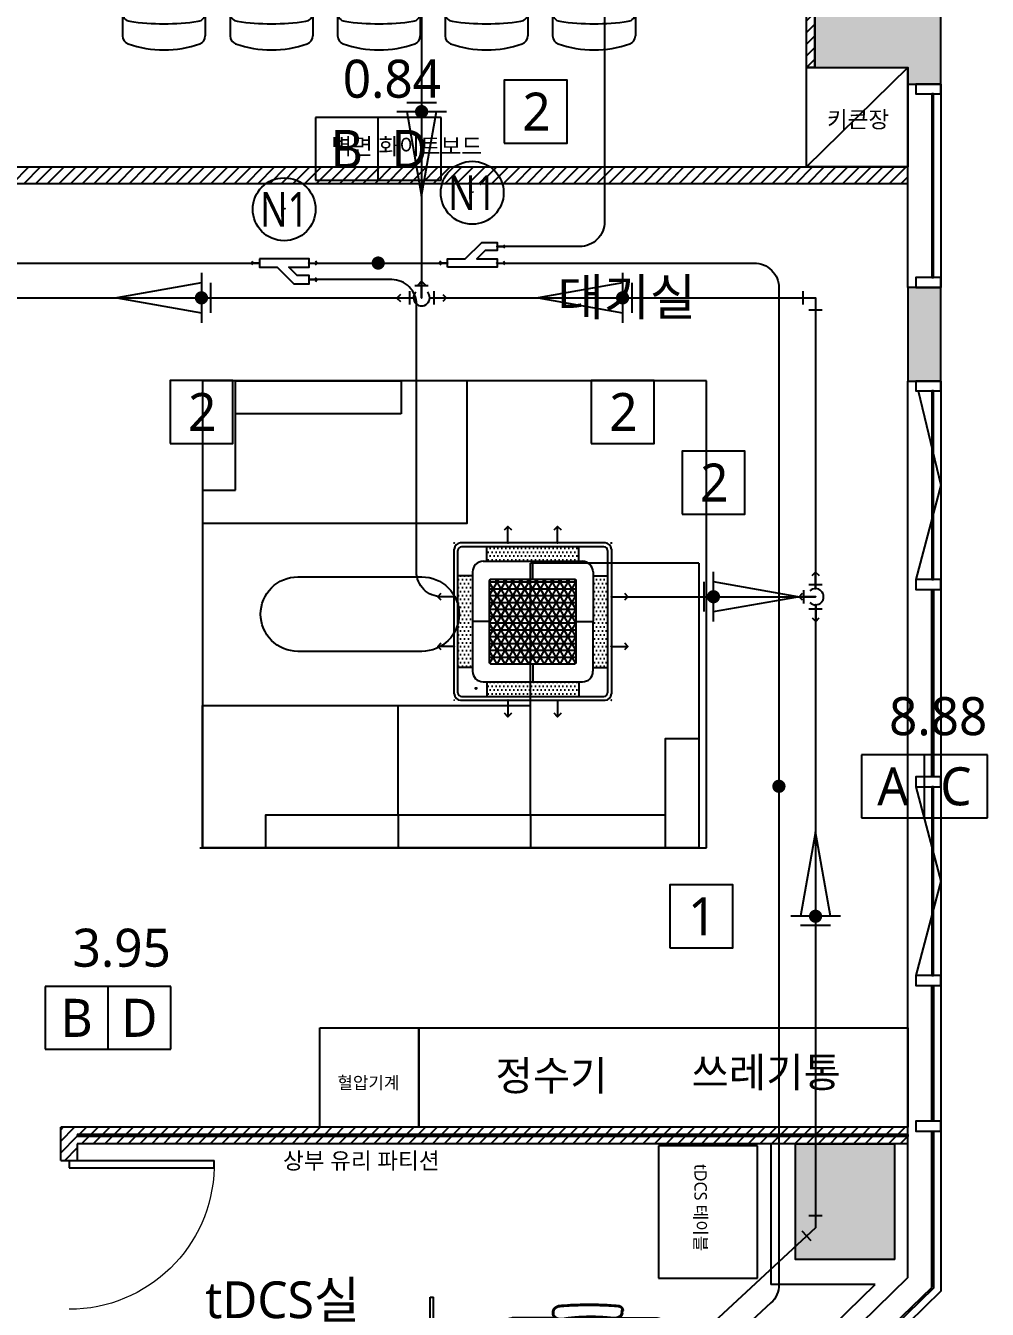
# Model space of a CAD drawing. Extents: x 11551484 to 2613213153046, y -2602833546311 to 14142.
# Drawn here: x 11593511 to 11599325, y -2910 to 4848 of the extents above; entities that cross this region are included whole.
import ezdxf
from ezdxf.enums import TextEntityAlignment as Align

# ---------------------------------------------------------------- set-up
doc = ezdxf.new("R2010")
doc.units = 0
doc.header["$LTSCALE"] = 1000
doc.header["$MEASUREMENT"] = 0
doc.header["$PDMODE"] = 35
doc.linetypes.add('DH-HID2', pattern=[1.2, 0.8, -0.4])
doc.layers.get('0').update_dxf_attribs({"linetype": 'CONTINUOUS'})
for name, color, linetype in [('0-ELC TEXT', 7, 'CONTINUOUS'), ('03-TEXT', 3, 'CONTINUOUS'), ('2CONTINUOUS', 2, 'CONTINUOUS'), ('3 가구-붙박이', 6, 'CONTINUOUS'), ('3.기호.계단선', 30, 'CONTINUOUS'), ('5.창호', 4, 'CONTINUOUS'), ('8.패턴선', 8, 'CONTINUOUS'), ('C-WIN', 4, 'CONTINUOUS'), ('DVM_DRAIN', 5, 'CONTINUOUS'), ('DVM_DRAIN_MARK', 7, 'CONTINUOUS'), ('DVM_INDOOR', 7, 'CONTINUOUS'), ('DVM_JOINT', 6, 'CONTINUOUS'), ('DVM_PIPE', 3, 'CONTINUOUS'), ('DVM_PIPE_MARK', 2, 'CONTINUOUS'), ('DVM_PIPE_MARK_LEN', 7, 'CONTINUOUS'), ('DVM_UNIT_BP', 7, 'CONTINUOUS'), ('DVM_UNIT_DP', 4, 'CONTINUOUS'), ('DVM_UNIT_LP', 3, 'CONTINUOUS'), ('FU-FURM', 251, 'DH-HID2'), ('PUB_HATCH', 8, 'CONTINUOUS'), ('wall', 3, 'CONTINUOUS'), ('WINDOW', 4, 'CONTINUOUS')]:
    doc.layers.add(name, color=color, linetype=linetype)
doc.layers.add('DVM_PMAT_MARK', color=6, linetype='CONTINUOUS', lineweight=25)
doc.styles.add('DVM_DEFAULT', font='malgun.ttf')
doc.styles.add('맑은 고딕', font='malgun.ttf')
doc.linetypes.add('BATTING', pattern='A,0.00254,-2.54,[134,ltypeshp.shx,S=2.54,R=0,X=-2.54,Y=0],-5.08,[134,ltypeshp.shx,S=2.54,R=180,X=2.54,Y=0],-2.54', length=10.16254)
pattern_1 = [(45, (-34694.73, 110.66), (-35.35533906, 35.35533906), [])]

# ---------------------------------------------------------------- blocks, each defined once
blk = doc.blocks.new('$DorLib2D$00000001')
for p, q in [((0.45, 0.975), (0.5, 0.975)), ((0.45, 0), (0.45, 0.975)), ((0.5, 0), (0.5, 0.975)), ((0.5, 0), (0.45, 0))]:
    blk.add_line(p, q)
at = {"lineweight": 13}
blk.add_arc((0.475, 0), 0.975, 91.46928, 180, dxfattribs=at)
blk = doc.blocks.new('flooor')
at = {"layer": '8.패턴선', "ltscale": 30}
h = blk.add_hatch(color=256, dxfattribs=at)
h.dxf.hatch_style = 1
h.paths.add_polyline_path([(11507656.8, -14172891.8), (11491856.8, -14172891.8), (11491856.8, -14188496.8), (11492056.8, -14188496.8), (11492056.8, -14187881.8), (11492216.8, -14187881.8), (11492216.8, -14187096.8), (11492056.8, -14187096.8), (11492056.8, -14177741.8), (11494956.8, -14177741.8), (11494956.8, -14177541.8), (11492056.8, -14177541.8), (11492056.8, -14173091.8), (11494756.8, -14173091.8), (11494756.8, -14176541.8), (11494956.8, -14176541.8), (11494956.8, -14173091.8), (11500056.8, -14173091.8), (11500056.8, -14176141.8), (11500256.8, -14176141.8), (11500256.8, -14173091.8), (11503456.8, -14173091.8), (11503456.8, -14176141.8), (11503656.8, -14176141.8), (11503656.8, -14175391.8), (11504256.8, -14175391.8), (11504256.8, -14175302.3), (11504246.8, -14175302.3), (11504246.8, -14175262.3), (11504256.8, -14175191.8), (11503656.8, -14175191.8), (11503656.8, -14173091.8), (11505856.8, -14173091.8), (11505856.8, -14175191.8), (11505256.8, -14175191.8), (11505256.8, -14175262.3), (11505266.8, -14175262.3), (11505266.8, -14175316.8), (11505256.8, -14175316.8), (11505256.8, -14175391.8), (11506056.8, -14175391.8), (11506056.8, -14174896.8), (11509204.8, -14174896.8), (11509204.8, -14174491.8), (11506056.8, -14174491.8), (11506056.8, -14173091.8), (11507656.8, -14173091.8)])
h.paths.add_polyline_path([(11499856.8, -14177741.8), (11504356.8, -14177741.8), (11504356.8, -14177541.8), (11499106.8, -14177541.8), (11499106.8, -14177566.8), (11499106.8, -14177716.8), (11499106.8, -14177741.8), (11499106.8, -14177991.8), (11499856.8, -14177991.8)], flags=17)
h.paths.add_polyline_path([(11506136.8, -14177541.8), (11505856.8, -14177541.8), (11505356.8, -14177541.8), (11505356.8, -14177741.8), (11505356.8, -14178051.8), (11506136.8, -14178051.8)], flags=17)
h.paths.add_polyline_path([(11512534.8, -14172891.8), (11511656.8, -14172891.8), (11511656.8, -14173091.8), (11511656.8, -14173691.8), (11512334.8, -14173691.8), (11512334.8, -14174491.8), (11511854.8, -14174491.8), (11511854.8, -14174791.8), (11512334.8, -14174791.8), (11512334.8, -14174791.8), (11512534.8, -14174791.8)])
h.paths.add_polyline_path([(11512534.8, -14175641.8), (11512384.8, -14175641.8), (11512334.8, -14175641.8), (11512334.8, -14176391.8), (11512534.8, -14176391.8)])
h.paths.add_polyline_path([(11512534.8, -14176941.8), (11512384.8, -14176941.8), (11512334.8, -14176941.8), (11512334.8, -14177100.8), (11511772.8, -14177100.8), (11511772.8, -14177941.8), (11512334.8, -14177941.8), (11512334.8, -14178041.8), (11512534.8, -14178041.8)])
h.paths.add_polyline_path([(11512534.8, -14179271.8), (11512384.8, -14179271.8), (11512334.8, -14179271.8), (11512334.8, -14179836.8), (11512534.8, -14179836.8)])
h.paths.add_polyline_path([(11512256.8, -14184446.8), (11511656.8, -14184446.8), (11511656.8, -14185146.8), (11512256.8, -14185146.8)])
h.paths.add_polyline_path([(11507213.8, -14187066.8), (11506733.8, -14187066.8), (11506733.8, -14187846.8), (11507213.8, -14187846.8)], flags=17)
h.paths.add_polyline_path([(11499706.8, -14186781.8), (11499221.8, -14186781.8), (11499221.8, -14187556.8), (11499706.8, -14187556.8)], flags=17)
at = {"ltscale": 30}
for points in [[(11512398.8, -14179896.8), (11512534.8, -14180466.8), (11512384.8, -14181036.8)], [(11512384.8, -14182289.8), (11512534.8, -14182859.8), (11512384.8, -14183429.8)]]:
    blk.add_lwpolyline(points, dxfattribs=at)
at = {"layer": '2CONTINUOUS', "ltscale": 30}
for p, q in [((11512534.8, -14178041.8), (11512534.8, -14176941.8)), ((11511772.8, -14177941.8), (11511772.8, -14177100.8)), ((11511772.8, -14177941.8), (11512334.8, -14177941.8)), ((11512334.8, -14178041.8), (11512334.8, -14177941.8)), ((11512334.8, -14178041.8), (11512534.8, -14178041.8)), ((11512256.8, -14185146.8), (11512256.8, -14184446.8))]:
    blk.add_line(p, q, dxfattribs=at)
blk.add_lwpolyline([(11512534.8, -14179271.8), (11512334.8, -14179271.8), (11512334.8, -14179836.8), (11512534.8, -14179836.8)], close=True, dxfattribs=at)
blk.add_lwpolyline([(11512256.8, -14185146.8), (11511656.8, -14185146.8), (11511656.8, -14184446.8), (11512256.8, -14184446.8)], dxfattribs=at)
at = {"layer": 'C-WIN', "ltscale": 30}
for p, q in [((11512334.8, -14179271.8), (11512334.8, -14178041.8)), ((11512534.8, -14178041.8), (11512534.8, -14179271.8)), ((11512334.8, -14185255.4), (11512334.8, -14179836.8)), ((11512534.8, -14179836.8), (11512534.8, -14185338.2)), ((11512334.8, -14185255.4), (11509215.4, -14188296.8)), ((11512534.8, -14185338.2), (11509298.2, -14188496.8)), ((11512241.2, -14185547.9), (11512479.8, -14185315.1)), ((11512489.8, -14185319.3), (11512248.2, -14185555))]:
    blk.add_line(p, q, dxfattribs=at)
for points in [[(11512534.8, -14178101.8), (11512534.8, -14178041.8), (11512384.8, -14178041.8), (11512384.8, -14178101.8)], [(11512479.8, -14179211.8), (11512489.8, -14179211.8), (11512489.8, -14178101.8), (11512479.8, -14178101.8)], [(11512534.8, -14179271.8), (11512534.8, -14179211.8), (11512384.8, -14179211.8), (11512384.8, -14179271.8)], [(11512534.8, -14179896.8), (11512534.8, -14179836.8), (11512384.8, -14179836.8), (11512384.8, -14179896.8)], [(11512479.8, -14181036.8), (11512489.8, -14181036.8), (11512489.8, -14179896.8), (11512479.8, -14179896.8)], [(11512534.8, -14181096.8), (11512534.8, -14181036.8), (11512384.8, -14181036.8), (11512384.8, -14181096.8)], [(11512479.8, -14181096.8), (11512489.8, -14181096.8), (11512489.8, -14182229.8), (11512479.8, -14182229.8)], [(11512534.8, -14182289.8), (11512534.8, -14182229.8), (11512384.8, -14182229.8), (11512384.8, -14182289.8)], [(11512479.8, -14183429.8), (11512489.8, -14183429.8), (11512489.8, -14182289.8), (11512479.8, -14182289.8)], [(11512534.8, -14183489.8), (11512534.8, -14183429.8), (11512384.8, -14183429.8), (11512384.8, -14183489.8)], [(11512534.8, -14184371.1), (11512534.8, -14184311.1), (11512384.8, -14184311.1), (11512384.8, -14184371.1)]]:
    blk.add_lwpolyline(points, close=True, dxfattribs=at)
for points in [[(11512479.8, -14184311.1), (11512479.8, -14183489.8), (11512489.8, -14183489.8), (11512489.8, -14184311.1)], [(11512479.8, -14185315.1), (11512479.8, -14184371.1)], [(11512489.8, -14184371.1), (11512489.8, -14185319.3)]]:
    blk.add_lwpolyline(points, dxfattribs=at)
blk = doc.blocks.new('sadfdfd')
at = {"layer": 'PUB_HATCH'}
for p, q in [((11465892.1, -14222785), (11465892.1, -14222352.4)), ((11466392.1, -14222785), (11466392.1, -14222352.4)), ((11466542.1, -14222785), (11466542.1, -14222352.4)), ((11467042.1, -14222785), (11467042.1, -14222352.4)), ((11467192.1, -14222785), (11467192.1, -14222352.4)), ((11467692.1, -14222785), (11467692.1, -14222352.4)), ((11467842.1, -14222785), (11467842.1, -14222352.4)), ((11468342.1, -14222785), (11468342.1, -14222352.4)), ((11468492.1, -14222785), (11468492.1, -14222352.4)), ((11468992.1, -14222785), (11468992.1, -14222352.4)), ((11465842.1, -14222748.8), (11465842.1, -14222490.7)), ((11465892.1, -14222490.7), (11465842.1, -14222490.7)), ((11465892.1, -14222490.7), (11465842.1, -14222490.7)), ((11465892.1, -14222504.9), (11465870, -14222504.9)), ((11465870, -14222504.9), (11465870, -14222653.2)), ((11465892.1, -14222504.9), (11465870, -14222504.9)), ((11466392.1, -14222785), (11466392.1, -14222490.7)), ((11466392.1, -14222490.7), (11466442.1, -14222490.7)), ((11466392.1, -14222504.9), (11466416.6, -14222504.9)), ((11466416.6, -14222504.9), (11466416.6, -14222653.2)), ((11466442.1, -14222748.8), (11466442.1, -14222490.7)), ((11466492.1, -14222748.8), (11466492.1, -14222490.7)), ((11466542.1, -14222490.7), (11466492.1, -14222490.7)), ((11466542.1, -14222490.7), (11466492.1, -14222490.7)), ((11466542.1, -14222504.9), (11466520, -14222504.9)), ((11466520, -14222504.9), (11466520, -14222653.2)), ((11466542.1, -14222504.9), (11466520, -14222504.9)), ((11467042.1, -14222785), (11467042.1, -14222490.7)), ((11467042.1, -14222490.7), (11467092.1, -14222490.7)), ((11467042.1, -14222504.9), (11467066.6, -14222504.9)), ((11467066.6, -14222504.9), (11467066.6, -14222653.2)), ((11467092.1, -14222748.8), (11467092.1, -14222490.7)), ((11467142.1, -14222748.8), (11467142.1, -14222490.7)), ((11467192.1, -14222490.7), (11467142.1, -14222490.7)), ((11467192.1, -14222490.7), (11467142.1, -14222490.7)), ((11467192.1, -14222504.9), (11467170, -14222504.9)), ((11467170, -14222504.9), (11467170, -14222653.2)), ((11467192.1, -14222504.9), (11467170, -14222504.9)), ((11467692.1, -14222785), (11467692.1, -14222490.7)), ((11467692.1, -14222490.7), (11467742.1, -14222490.7)), ((11467692.1, -14222504.9), (11467716.6, -14222504.9)), ((11467716.6, -14222504.9), (11467716.6, -14222653.2)), ((11467742.1, -14222748.8), (11467742.1, -14222490.7)), ((11467792.1, -14222748.8), (11467792.1, -14222490.7)), ((11467842.1, -14222490.7), (11467792.1, -14222490.7)), ((11467842.1, -14222490.7), (11467792.1, -14222490.7)), ((11467842.1, -14222504.9), (11467820, -14222504.9)), ((11467820, -14222504.9), (11467820, -14222653.2)), ((11467842.1, -14222504.9), (11467820, -14222504.9)), ((11468342.1, -14222785), (11468342.1, -14222490.7)), ((11468342.1, -14222490.7), (11468392.1, -14222490.7)), ((11468342.1, -14222504.9), (11468366.6, -14222504.9)), ((11468366.6, -14222504.9), (11468366.6, -14222653.2)), ((11468392.1, -14222748.8), (11468392.1, -14222490.7)), ((11468442.1, -14222748.8), (11468442.1, -14222490.7)), ((11468492.1, -14222490.7), (11468442.1, -14222490.7)), ((11468492.1, -14222490.7), (11468442.1, -14222490.7)), ((11468492.1, -14222504.9), (11468470, -14222504.9)), ((11468470, -14222504.9), (11468470, -14222653.2)), ((11468492.1, -14222504.9), (11468470, -14222504.9)), ((11468992.1, -14222785), (11468992.1, -14222490.7)), ((11468992.1, -14222490.7), (11469042.1, -14222490.7)), ((11468992.1, -14222504.9), (11469016.6, -14222504.9)), ((11469016.6, -14222504.9), (11469016.6, -14222653.2)), ((11469042.1, -14222748.8), (11469042.1, -14222490.7)), ((11465870, -14222653.2), (11465892.1, -14222653.2)), ((11466416.6, -14222653.2), (11466392.1, -14222653.2)), ((11466520, -14222653.2), (11466542.1, -14222653.2)), ((11467066.6, -14222653.2), (11467042.1, -14222653.2)), ((11467170, -14222653.2), (11467192.1, -14222653.2)), ((11467716.6, -14222653.2), (11467692.1, -14222653.2)), ((11467820, -14222653.2), (11467842.1, -14222653.2)), ((11468366.6, -14222653.2), (11468342.1, -14222653.2)), ((11468470, -14222653.2), (11468492.1, -14222653.2)), ((11469016.6, -14222653.2), (11468992.1, -14222653.2)), ((11465842.1, -14222748.8), (11465892.1, -14222748.8)), ((11465857.1, -14222748.8), (11465857.1, -14222785)), ((11465877.1, -14222748.8), (11465877.1, -14222785)), ((11466442.1, -14222748.8), (11466392.1, -14222748.8)), ((11466407.1, -14222748.8), (11466407.1, -14222785)), ((11466427.1, -14222748.8), (11466427.1, -14222785)), ((11466492.1, -14222748.8), (11466542.1, -14222748.8)), ((11466507.1, -14222748.8), (11466507.1, -14222785)), ((11466527.1, -14222748.8), (11466527.1, -14222785)), ((11467092.1, -14222748.8), (11467042.1, -14222748.8)), ((11467057.1, -14222748.8), (11467057.1, -14222785)), ((11467077.1, -14222748.8), (11467077.1, -14222785)), ((11467142.1, -14222748.8), (11467192.1, -14222748.8)), ((11467157.1, -14222748.8), (11467157.1, -14222785)), ((11467177.1, -14222748.8), (11467177.1, -14222785)), ((11467742.1, -14222748.8), (11467692.1, -14222748.8)), ((11467707.1, -14222748.8), (11467707.1, -14222785)), ((11467727.1, -14222748.8), (11467727.1, -14222785)), ((11467792.1, -14222748.8), (11467842.1, -14222748.8)), ((11467807.1, -14222748.8), (11467807.1, -14222785)), ((11467827.1, -14222748.8), (11467827.1, -14222785)), ((11468392.1, -14222748.8), (11468342.1, -14222748.8)), ((11468357.1, -14222748.8), (11468357.1, -14222785)), ((11468377.1, -14222748.8), (11468377.1, -14222785)), ((11468442.1, -14222748.8), (11468492.1, -14222748.8)), ((11468457.1, -14222748.8), (11468457.1, -14222785)), ((11468477.1, -14222748.8), (11468477.1, -14222785)), ((11469042.1, -14222748.8), (11468992.1, -14222748.8)), ((11469007.1, -14222748.8), (11469007.1, -14222785)), ((11469027.1, -14222748.8), (11469027.1, -14222785)), ((11465857.1, -14223621.2), (11465857.1, -14223585)), ((11465877.1, -14223621.2), (11465877.1, -14223585)), ((11465892.1, -14223585), (11465892.1, -14224017.6)), ((11466392.1, -14223585), (11466392.1, -14223879.4)), ((11466392.1, -14223585), (11466392.1, -14224017.6)), ((11466407.1, -14223621.2), (11466407.1, -14223585)), ((11466427.1, -14223621.2), (11466427.1, -14223585)), ((11466507.1, -14223621.2), (11466507.1, -14223585)), ((11466527.1, -14223621.2), (11466527.1, -14223585)), ((11466542.1, -14223585), (11466542.1, -14224017.6)), ((11467042.1, -14223585), (11467042.1, -14223879.4)), ((11467042.1, -14223585), (11467042.1, -14224017.6)), ((11467057.1, -14223621.2), (11467057.1, -14223585)), ((11467077.1, -14223621.2), (11467077.1, -14223585)), ((11467157.1, -14223621.2), (11467157.1, -14223585)), ((11467177.1, -14223621.2), (11467177.1, -14223585)), ((11467192.1, -14223585), (11467192.1, -14224017.6)), ((11467692.1, -14223585), (11467692.1, -14223879.4)), ((11467692.1, -14223585), (11467692.1, -14224017.6)), ((11467707.1, -14223621.2), (11467707.1, -14223585)), ((11467727.1, -14223621.2), (11467727.1, -14223585)), ((11467807.1, -14223621.2), (11467807.1, -14223585)), ((11467827.1, -14223621.2), (11467827.1, -14223585)), ((11467842.1, -14223585), (11467842.1, -14224017.6)), ((11468342.1, -14223585), (11468342.1, -14223879.4)), ((11468342.1, -14223585), (11468342.1, -14224017.6)), ((11468357.1, -14223621.2), (11468357.1, -14223585)), ((11468377.1, -14223621.2), (11468377.1, -14223585)), ((11468457.1, -14223621.2), (11468457.1, -14223585)), ((11468477.1, -14223621.2), (11468477.1, -14223585)), ((11468492.1, -14223585), (11468492.1, -14224017.6)), ((11468992.1, -14223585), (11468992.1, -14223879.4)), ((11468992.1, -14223585), (11468992.1, -14224017.6)), ((11469007.1, -14223621.2), (11469007.1, -14223585)), ((11469027.1, -14223621.2), (11469027.1, -14223585)), ((11465842.1, -14223621.2), (11465842.1, -14223879.4)), ((11465842.1, -14223621.2), (11465892.1, -14223621.2)), ((11466442.1, -14223621.2), (11466392.1, -14223621.2)), ((11466442.1, -14223621.2), (11466442.1, -14223879.4)), ((11466492.1, -14223621.2), (11466492.1, -14223879.4)), ((11466492.1, -14223621.2), (11466542.1, -14223621.2)), ((11467092.1, -14223621.2), (11467042.1, -14223621.2)), ((11467092.1, -14223621.2), (11467092.1, -14223879.4)), ((11467142.1, -14223621.2), (11467142.1, -14223879.4)), ((11467142.1, -14223621.2), (11467192.1, -14223621.2)), ((11467742.1, -14223621.2), (11467692.1, -14223621.2)), ((11467742.1, -14223621.2), (11467742.1, -14223879.4)), ((11467792.1, -14223621.2), (11467792.1, -14223879.4)), ((11467792.1, -14223621.2), (11467842.1, -14223621.2)), ((11468392.1, -14223621.2), (11468342.1, -14223621.2)), ((11468392.1, -14223621.2), (11468392.1, -14223879.4)), ((11468442.1, -14223621.2), (11468442.1, -14223879.4)), ((11468442.1, -14223621.2), (11468492.1, -14223621.2)), ((11469042.1, -14223621.2), (11468992.1, -14223621.2)), ((11469042.1, -14223621.2), (11469042.1, -14223879.4)), ((11465870, -14223716.8), (11465892.1, -14223716.8)), ((11465870, -14223865.2), (11465870, -14223716.8)), ((11466416.6, -14223716.8), (11466392.1, -14223716.8)), ((11466416.6, -14223865.2), (11466416.6, -14223716.8)), ((11466520, -14223716.8), (11466542.1, -14223716.8)), ((11466520, -14223865.2), (11466520, -14223716.8)), ((11467066.6, -14223716.8), (11467042.1, -14223716.8)), ((11467066.6, -14223865.2), (11467066.6, -14223716.8)), ((11467170, -14223716.8), (11467192.1, -14223716.8)), ((11467170, -14223865.2), (11467170, -14223716.8)), ((11467716.6, -14223716.8), (11467692.1, -14223716.8)), ((11467716.6, -14223865.2), (11467716.6, -14223716.8)), ((11467820, -14223716.8), (11467842.1, -14223716.8)), ((11467820, -14223865.2), (11467820, -14223716.8)), ((11468366.6, -14223716.8), (11468342.1, -14223716.8)), ((11468366.6, -14223865.2), (11468366.6, -14223716.8)), ((11468470, -14223716.8), (11468492.1, -14223716.8)), ((11468470, -14223865.2), (11468470, -14223716.8)), ((11469016.6, -14223716.8), (11468992.1, -14223716.8)), ((11469016.6, -14223865.2), (11469016.6, -14223716.8)), ((11465892.1, -14223879.4), (11465842.1, -14223879.4)), ((11465892.1, -14223879.4), (11465842.1, -14223879.4)), ((11465892.1, -14223865.2), (11465870, -14223865.2)), ((11465892.1, -14223865.2), (11465870, -14223865.2)), ((11466392.1, -14223865.2), (11466416.6, -14223865.2)), ((11466392.1, -14223879.4), (11466442.1, -14223879.4)), ((11466542.1, -14223879.4), (11466492.1, -14223879.4)), ((11466542.1, -14223879.4), (11466492.1, -14223879.4)), ((11466542.1, -14223865.2), (11466520, -14223865.2)), ((11466542.1, -14223865.2), (11466520, -14223865.2)), ((11467042.1, -14223865.2), (11467066.6, -14223865.2)), ((11467042.1, -14223879.4), (11467092.1, -14223879.4)), ((11467192.1, -14223879.4), (11467142.1, -14223879.4)), ((11467192.1, -14223879.4), (11467142.1, -14223879.4)), ((11467192.1, -14223865.2), (11467170, -14223865.2)), ((11467192.1, -14223865.2), (11467170, -14223865.2)), ((11467692.1, -14223865.2), (11467716.6, -14223865.2)), ((11467692.1, -14223879.4), (11467742.1, -14223879.4)), ((11467842.1, -14223879.4), (11467792.1, -14223879.4)), ((11467842.1, -14223879.4), (11467792.1, -14223879.4)), ((11467842.1, -14223865.2), (11467820, -14223865.2)), ((11467842.1, -14223865.2), (11467820, -14223865.2)), ((11468342.1, -14223865.2), (11468366.6, -14223865.2)), ((11468342.1, -14223879.4), (11468392.1, -14223879.4)), ((11468492.1, -14223879.4), (11468442.1, -14223879.4)), ((11468492.1, -14223879.4), (11468442.1, -14223879.4)), ((11468492.1, -14223865.2), (11468470, -14223865.2)), ((11468492.1, -14223865.2), (11468470, -14223865.2)), ((11468992.1, -14223865.2), (11469016.6, -14223865.2)), ((11468992.1, -14223879.4), (11469042.1, -14223879.4))]:
    blk.add_line(p, q, dxfattribs=at)
blk.add_lwpolyline([(11469132.3, -14222785), (11465757.3, -14222785), (11465757.3, -14223585), (11469132.3, -14223585)], close=True, dxfattribs=at)
for centre, radius, start, end in [((11466142.1, -14222918.1), 650, 70.52878, 109.47122), ((11466792.1, -14222918.1), 650, 70.52878, 109.47122), ((11467442.1, -14222918.1), 650, 70.52878, 109.47122), ((11468092.1, -14222918.1), 650, 70.52878, 109.47122), ((11468742.1, -14222918.1), 650, 70.52878, 109.47122), ((11465942.1, -14222352.4), 50, 109.47122, 180), ((11466342.1, -14222352.4), 50, 0, 70.52878), ((11466592.1, -14222352.4), 50, 109.47122, 180), ((11466992.1, -14222352.4), 50, 0, 70.52878), ((11467242.1, -14222352.4), 50, 109.47122, 180), ((11467642.1, -14222352.4), 50, 0, 70.52878), ((11467892.1, -14222352.4), 50, 109.47122, 180), ((11468292.1, -14222352.4), 50, 0, 70.52878), ((11468542.1, -14222352.4), 50, 109.47122, 180), ((11468942.1, -14222352.4), 50, 0, 70.52878), ((11465942.1, -14222490.7), 50, 98.29868, 180), ((11466142.1, -14223861.8), 1435.7, 81.70132, 98.29868), ((11466342.1, -14222490.7), 50, 0, 81.70132), ((11466592.1, -14222490.7), 50, 98.29868, 180), ((11466792.1, -14223861.8), 1435.7, 81.70132, 98.29868), ((11466992.1, -14222490.7), 50, 0, 81.70132), ((11467242.1, -14222490.7), 50, 98.29868, 180), ((11467442.1, -14223861.8), 1435.7, 81.70132, 98.29868), ((11467642.1, -14222490.7), 50, 0, 81.70132), ((11467892.1, -14222490.7), 50, 98.29868, 180), ((11468092.1, -14223861.8), 1435.7, 81.70132, 98.29868), ((11468292.1, -14222490.7), 50, 0, 81.70132), ((11468542.1, -14222490.7), 50, 98.29868, 180), ((11468742.1, -14223861.8), 1435.7, 81.70132, 98.29868), ((11468942.1, -14222490.7), 50, 0, 81.70132), ((11465942.1, -14223879.4), 50, 180, 261.70132), ((11466342.1, -14223879.4), 50, 278.29868, 0), ((11466592.1, -14223879.4), 50, 180, 261.70132), ((11466992.1, -14223879.4), 50, 278.29868, 0), ((11467242.1, -14223879.4), 50, 180, 261.70132), ((11467642.1, -14223879.4), 50, 278.29868, 0), ((11467892.1, -14223879.4), 50, 180, 261.70132), ((11468292.1, -14223879.4), 50, 278.29868, 0), ((11468542.1, -14223879.4), 50, 180, 261.70132), ((11468942.1, -14223879.4), 50, 278.29868, 0), ((11466142.1, -14222508.2), 1435.7, 261.70132, 278.29868), ((11466792.1, -14222508.2), 1435.7, 261.70132, 278.29868), ((11467442.1, -14222508.2), 1435.7, 261.70132, 278.29868), ((11468092.1, -14222508.2), 1435.7, 261.70132, 278.29868), ((11468742.1, -14222508.2), 1435.7, 261.70132, 278.29868), ((11465942.1, -14224017.6), 50, 180, 250.52878), ((11466142.1, -14223451.9), 650, 250.52878, 289.47122), ((11466342.1, -14224017.6), 50, 289.47122, 0), ((11466592.1, -14224017.6), 50, 180, 250.52878), ((11466792.1, -14223451.9), 650, 250.52878, 289.47122), ((11466992.1, -14224017.6), 50, 289.47122, 0), ((11467242.1, -14224017.6), 50, 180, 250.52878), ((11467442.1, -14223451.9), 650, 250.52878, 289.47122), ((11467642.1, -14224017.6), 50, 289.47122, 0), ((11467892.1, -14224017.6), 50, 180, 250.52878), ((11468092.1, -14223451.9), 650, 250.52878, 289.47122), ((11468292.1, -14224017.6), 50, 289.47122, 0), ((11468542.1, -14224017.6), 50, 180, 250.52878), ((11468742.1, -14223451.9), 650, 250.52878, 289.47122), ((11468942.1, -14224017.6), 50, 289.47122, 0)]:
    blk.add_arc(centre, radius, start, end, dxfattribs=at)
blk = doc.blocks.new('F-120')
at = {"layer": 'FU-FURM'}
for p, q in [((674.8, 324.3), (448.2, 324.3)), ((690.5, 318.3), (448.2, 318.3)), ((988, 312.1), (690.5, 318.3)), ((988.1, 318.1), (739.8, 323.2)), ((1057.7, 318.3), (1322.7, 318.3)), ((1067.9, 324.3), (1323.5, 324.3)), ((1068, 338.6), (1069.7, 342.3)), ((1338.3, 315.1), (1471.8, 258.6)), ((1339.1, 321.1), (1475.3, 263.5)), ((1033, -267.1), (1033, 267.1)), ((1036.4, -240.7), (1036.4, 240.7)), ((1488, -227), (1488, 227)), ((1494, -227), (1494, 227)), ((402.2, -295.2), (402.2, -296.4)), ((1338.3, -315.1), (1471.8, -258.6)), ((1339.1, -321.1), (1475.3, -263.5)), ((690.5, -318.3), (448.2, -318.3)), ((674.8, -324.3), (448.2, -324.3)), ((988, -312.1), (690.5, -318.3)), ((988.1, -318.1), (739.8, -323.2)), ((1057.7, -318.3), (1322.7, -318.3)), ((1065.3, -324.3), (1323.5, -324.3)), ((1068, -338.6), (1069.7, -342.3)), ((1073.4, -336.1), (1073.2, -335.6))]:
    blk.add_line(p, q, dxfattribs=at)
for centre in [(1341.4, 212.8), (1341.4, 0), (1341.4, -211.6)]:
    blk.add_circle(centre, 5, dxfattribs=at)
for centre, radius, start, end in [((682.2, 370), 30, 90, 180), ((682.2, 370), 24, 90, 180), ((857.4, -1603.5), 2011.1, 85.00216, 94.99784), ((857.4, -1603.5), 2005.1, 85.00216, 94.99784), ((1032.6, 355), 45, 335.14687, 90), ((1032.6, 355), 39, 335.14687, 90), ((448.2, 274.3), 50, 90, 177.57593), ((448.2, 274.3), 44, 90, 177.57593), ((7238.9, 0.1), 6670.4, 177.26633, 182.73581), ((460, 323.4), 198.2, 8.44893, 14.13607), ((695.6, 358.4), 40, 188.44893, 277.58252), ((460, 323.4), 204.2, 9.83241, 14.13607), ((700.6, 365.1), 40, 189.83241, 277.29123), ((846.4, -774.1), 1102.5, 80.39996, 97.58252), ((846.4, -774.1), 1108.5, 80.62871, 97.29123), ((988, 267.1), 45, 0, 90), ((1033.4, 359.1), 40, 260.62871, 335.14687), ((1036.9, 352.4), 40, 260.39996, 335.14687), ((1503.2, 164), 473.1, 161.13454, 170.6787), ((1322.7, 278.3), 40, 67.06555, 90), ((1323.5, 284.3), 40, 67.06555, 90), ((2879, 0), 2885, 175.22811, 184.77189), ((2879, 0), 2879, 175.22811, 184.77189), ((44, 240), 40, 90, 180), ((44, 240), 34, 90, 180), ((163.1, -424.1), 714.1, 80.40007, 99.59993), ((163.1, -424.3), 708.3, 80.38818, 99.61182), ((282.2, 240), 40, 0, 90), ((282.2, 240), 34, 0, 90), ((-2552.8, 0), 2879, 355.22811, 4.77189), ((-2552.8, 0), 2885, 355.22811, 4.77189), ((6926.8, 0), 6534.4, 177.57593, 182.42407), ((7068.9, 0.1), 6670.4, 177.62279, 182.3735), ((1286.6, 191.1), 58.9, 26.4695, 61.78965), ((1552.4, 123.6), 228.5, 138.22337, 156.10643), ((1449, 227), 39, 0, 54.20295), ((1449, 227), 45, 0, 54.20295), ((1942.6, 109.8), 607.9, 170.7046, 189.99337), ((1392.4, -29.5), 58.9, 109.74442, 145.06457), ((1942.6, -109.8), 607.9, 170.00663, 189.17338), ((1392.4, 29.5), 58.9, 214.93543, 250.25558), ((1286.6, -189.9), 58.9, 298.21035, 333.5305), ((1552.4, -123.6), 228.5, 203.89357, 221.77663), ((1449, -227), 39, 305.79705, 0), ((1449, -227), 45, 305.79705, 0), ((44, -240), 40, 180, 270), ((44, -240), 34, 180, 270), ((163.1, 424.1), 714.1, 260.40007, 279.59993), ((163.1, 424.3), 708.3, 260.38818, 279.61182), ((282.2, -240), 40, 270, 0), ((282.2, -240), 34, 270, 0), ((448.2, -274.3), 50, 182.42407, 270), ((448.2, -274.3), 44, 182.42407, 270), ((988, -267.1), 45, 270, 0), ((1503.2, -164), 473.1, 189.3213, 198.86546), ((460, -323.4), 198.2, 345.86393, 351.55107), ((682.2, -370), 30, 180, 270), ((695.6, -358.4), 40, 82.41748, 171.55107), ((460, -323.4), 204.2, 345.86393, 350.16759), ((682.2, -370), 24, 180, 270), ((700.6, -365.1), 40, 82.70877, 170.16759), ((846.4, 774.1), 1102.5, 262.41748, 279.60004), ((846.4, 774.1), 1108.5, 262.70877, 279.37129), ((1033.4, -359.1), 40, 24.85313, 99.37129), ((1036.9, -352.4), 40, 24.85313, 99.60004), ((1032.6, -355), 45, 270, 24.85313), ((1032.6, -355), 39, 270, 24.85313), ((1322.7, -278.3), 40, 270, 292.93445), ((1323.5, -284.3), 40, 270, 292.93445), ((857.4, 1603.5), 2011.1, 265.00216, 274.99784), ((857.4, 1603.5), 2005.1, 265.00216, 274.99784)]:
    blk.add_arc(centre, radius, start, end, dxfattribs=at)
blk = doc.blocks.new('DVM_BACKGROUND')
at = {"layer": 'wall', "ltscale": 10}
h = blk.add_hatch(dxfattribs=at)
h.set_pattern_fill('_USER', color=256, scale=50, angle=45, pattern_type=0)
h.set_pattern_definition([(45, (-34694.73, 110.66), (-35.35533906, 35.35533906), [])])
h.paths.add_polyline_path([(11502567.3, -14246417.7), (11502617.3, -14246417.7), (11502617.3, -14248372.5), (11502567.3, -14248372.5)])
h = blk.add_hatch(dxfattribs=at)
h.set_pattern_fill('_USER', color=256, scale=50, angle=45, pattern_type=0)
h.set_pattern_definition(pattern_1)
h.paths.add_polyline_path([(11496901.3, -14249072.5), (11503179.3, -14249072.5), (11503179.3, -14248972.5), (11497001.3, -14248972.5), (11497001.3, -14247972.5), (11496901.3, -14247972.5), (11496901.3, -14248372.5)])
h = blk.add_hatch(dxfattribs=at)
h.set_pattern_fill('_USER', color=256, scale=50, angle=45, pattern_type=0)
h.set_pattern_definition(pattern_1)
h.paths.add_polyline_path([(11503179.3, -14254777.5), (11498058.8, -14254777.5), (11498058.8, -14254978), (11498158.8, -14254978), (11498158.8, -14254877.5), (11503179.3, -14254877.5), (11503179.3, -14254833.5), (11498158.8, -14254833.5), (11498158.8, -14254821.5), (11503179.3, -14254821.5)])
at = {"ltscale": 10}
for p, q in [((11502351.3, -14254877.5), (11502351.3, -14255577.5)), ((11502351.3, -14255577.5), (11502351.3, -14255727.5)), ((11500074, -14258567.5), (11502981.9, -14255727.5)), ((11502981.9, -14255727.5), (11502351.3, -14255727.5))]:
    blk.add_line(p, q, dxfattribs=at)
at = {"layer": '3 가구-붙박이', "ltscale": 30}
blk.add_line((11503179.3, -14248372.5), (11502567.3, -14248972.5), dxfattribs=at)
for points in [[(11502567.3, -14248372.5), (11503179.3, -14248372.5), (11503179.3, -14248972.5), (11502567.3, -14248972.5)], [(11500224.3, -14254177.5), (11503179.3, -14254177.5), (11503179.3, -14254777.5), (11500224.3, -14254777.5)]]:
    blk.add_lwpolyline(points, close=True, dxfattribs=at)
at = {"layer": '3.기호.계단선', "linetype": 'BATTING', "ltscale": 10}
for p, q in [((11499115.8, -14250266.6), (11498915.8, -14250266.6)), ((11499115.8, -14250926.6), (11499115.8, -14250266.6)), ((11499115.8, -14250266.6), (11500115.8, -14250266.6)), ((11499115.8, -14250466.6), (11499115.8, -14250266.6)), ((11500115.8, -14250266.6), (11500115.8, -14250466.6)), ((11500115.8, -14250466.6), (11499115.8, -14250466.6)), ((11498915.8, -14250926.6), (11499115.8, -14250926.6)), ((11500898.8, -14252888.6), (11500898.8, -14251368.6)), ((11501915.8, -14251368.6), (11500898.8, -14251368.6)), ((11500098.8, -14252888.6), (11500098.8, -14252228.6))]:
    blk.add_line(p, q, dxfattribs=at)
blk.add_lwpolyline([(11498915.8, -14251126.6), (11500515.8, -14251126.6), (11500515.8, -14250266.6), (11498915.8, -14250266.6)], close=True, dxfattribs=at)
for points in [[(11501915.8, -14251368.6), (11501915.8, -14253088.6), (11498915.8, -14253088.6), (11498915.8, -14252228.6), (11500898.8, -14252228.6)], [(11501915.8, -14253088.6), (11501715.8, -14253088.6), (11501715.8, -14252428.6), (11501915.8, -14252428.6), (11501915.8, -14253088.6)], [(11498898.8, -14253088.6), (11499298.8, -14253088.6), (11499298.8, -14252888.6), (11500098.8, -14252888.6), (11500098.8, -14253088.6), (11499298.8, -14253088.6)], [(11500098.8, -14252888.6), (11500898.8, -14252888.6), (11500898.8, -14253088.6)], [(11500898.8, -14252888.6), (11501715.8, -14252888.6)]]:
    blk.add_lwpolyline(points, dxfattribs=at)
blk.add_lwpolyline([(11499492, -14251451.1), (11500242, -14251451.1, -0.414214), (11500467, -14251676.1), (11500467, -14251676.1, -0.414214), (11500242, -14251901.1), (11499492, -14251901.1, -0.414214), (11499267, -14251676.1), (11499267, -14251676.1, -0.414214)], format="xyb", close=True, dxfattribs=at)
at = {"layer": '5.창호', "ltscale": 30}
for p, q in [((11503179.3, -14254821.5), (11498158.8, -14254821.5)), ((11498158.8, -14254821.5), (11498158.8, -14254833.5)), ((11503179.3, -14254827.5), (11498158.8, -14254827.5)), ((11503179.3, -14254833.5), (11498158.8, -14254833.5)), ((11503179.3, -14254821.5), (11503179.3, -14254833.5)), ((11500291.4, -14257493.5), (11500291.4, -14255804.5)), ((11500291.4, -14255804.5), (11500311.4, -14255804.5)), ((11500311.4, -14257493.5), (11500311.4, -14255804.5))]:
    blk.add_line(p, q, dxfattribs=at)
at = {"layer": 'FU-FURM', "ltscale": 5}
blk.add_lwpolyline([(11498915.8, -14253088.6), (11501961.8, -14253088.6), (11501961.8, -14250266.6), (11498915.8, -14250266.6)], close=True, dxfattribs=at)
at = {"layer": 'FU-FURM'}
for points in [[(11500224.3, -14254777.5), (11499624.3, -14254777.5), (11499624.3, -14254177.5), (11500224.3, -14254177.5)], [(11501672, -14254889.5), (11501672, -14255689.5), (11502272, -14255689.5), (11502272, -14254889.5)]]:
    blk.add_lwpolyline(points, close=True, dxfattribs=at)
at = {"layer": 'wall', "ltscale": 10}
for p, q in [((11497001.3, -14248972.5), (11503179.3, -14248972.5)), ((11496901.3, -14249072.5), (11503179.3, -14249072.5)), ((11503229.3, -14251527.5), (11503229.3, -14251527.5)), ((11503179.3, -14254777.5), (11498058.8, -14254777.5)), ((11498058.8, -14254978), (11498058.8, -14254777.5)), ((11498158.8, -14254877.5), (11498158.8, -14254978)), ((11503179.3, -14254877.5), (11498158.8, -14254877.5)), ((11502601.3, -14254877.5), (11502601.3, -14254877.5)), ((11498058.8, -14254978), (11498158.8, -14254978))]:
    blk.add_line(p, q, dxfattribs=at)
blk.add_lwpolyline([(11502567.3, -14246417.7), (11502617.3, -14246417.7), (11502617.3, -14248372.5), (11502567.3, -14248372.5)], close=True, dxfattribs=at)
blk.add_blockref('flooor', (-9155.5, -70430.6))
at = {"layer": 'FU-FURM', "xscale": -1, "rotation": 359.9999999999999}
blk.add_blockref('F-120', (11502110.4, -14256254.4), dxfattribs=at)
at = {"layer": 'wall', "ltscale": 10}
blk.add_blockref('sadfdfd', (32540.5, -24164.3), dxfattribs=at)
at = {"layer": 'WINDOW', "xscale": 900, "yscale": -900, "zscale": -900, "rotation": 90.00000000000001}
blk.add_blockref('$DorLib2D$00000001', (11498108.8, -14255428), dxfattribs=at)
at = {"layer": '0-ELC TEXT', "color": 8, "style": '맑은 고딕'}
blk.add_text('혈압기계', height=74.67, dxfattribs=at).set_placement((11499731.3, -14254471.1), align=Align.TOP_LEFT)
blk.add_text('tDCS 테이블', height=74.67, rotation=270, dxfattribs=at).set_placement((11501964.6, -14254999.5), align=Align.TOP_LEFT)
at = {"layer": '03-TEXT', "color": 7, "style": '맑은 고딕'}
for s, height, p in [('키큰장', 100, (11502690.9, -14248636.7)), ('벽면 화이트보드', 100, (11499693.9, -14248798.4)), ('쓰레기통', 180, (11501871.9, -14254355.4)), ('정수기', 180, (11500687.1, -14254375)), ('상부 유리 파티션', 100, (11499402.7, -14254929.7))]:
    blk.add_text(s, height=height, dxfattribs=at).set_placement(p, align=Align.TOP_LEFT)
at = {"layer": '03-TEXT', "style": '맑은 고딕'}
for s, p in [('대기실', (11501062.4, -14249648.2)), ('tDCS실', (11498931.4, -14255709.1))]:
    blk.add_text(s, height=222.22, dxfattribs=at).set_placement(p, align=Align.TOP_LEFT)
blk = doc.blocks.new('DVM_DP_VEC')
at = {"layer": 'DVM_UNIT_DP', "color": 0}
blk.add_line((0, 0), (100, 0), dxfattribs=at)
blk.add_lwpolyline([(78.8, 21.2), (100, 0), (78.8, -21.2)], dxfattribs=at)
blk.add_point((0, 0), dxfattribs=at)
blk = doc.blocks.new('DVM_LP_VEC')
at = {"layer": 'DVM_UNIT_LP', "color": 0}
blk.add_line((0, 0), (100, 0), dxfattribs=at)
blk.add_lwpolyline([(78.8, 21.2), (100, 0), (78.8, -21.2)], dxfattribs=at)
blk.add_point((0, 0), dxfattribs=at)
blk = doc.blocks.new('DVM_ID_CST_WF4W_840X204X840_T')
at = {"layer": 'DVM_INDOOR'}
h = blk.add_hatch(dxfattribs=at)
h.set_pattern_fill('DOTS', color=0, scale=15)
h.set_pattern_definition([(0, (0, 0), (11.90625, 23.8125), [0, -23.8125])])
h.paths.add_polyline_path([(277.5, 451.7), (-277.3, 451.7), (-277.3, 363.4), (277.5, 363.4)])
h.paths.add_polyline_path([(-364, 276.7), (-452.3, 276.7), (-452.3, -278.1), (-363.9, -278.1)])
h.paths.add_polyline_path([(277.5, -364.7), (-277.3, -364.7), (-277.3, -453), (277.5, -453)])
h.paths.add_polyline_path([(452.4, 276.7), (364.2, 276.7), (364.1, -278.1), (452.4, -278.1)])
h = blk.add_hatch(dxfattribs=at)
h.set_pattern_fill('NET3', color=0, scale=13)
h.set_pattern_definition([(0, (0, 0), (0, 41.275), []), (60, (0, 0), (-35.745, 20.6375), []), (120, (0, 0), (-35.745, -20.6375), [])])
h.paths.add_polyline_path([(261.3, 246.1, 0.414214), (251.3, 256.1), (-251.1, 256.1, 0.414214), (-261.1, 246.1), (-261.1, -247.4, 0.414214), (-251.1, -257.4), (251.3, -257.4, 0.414214), (261.3, -247.4)])
at = {"layer": 'DVM_INDOOR', "color": 0}
for p, q in [((437.1, 474.3), (-436.9, 474.3)), ((-474.9, -437.7), (-474.9, 436.3)), ((-452.3, -431), (-452.3, 429.7)), ((430.4, 451.7), (-430.3, 451.7)), ((-277.3, 363.4), (-277.3, 451.7)), ((277.5, 363.4), (277.5, 451.7)), ((452.4, 429.7), (452.4, -431)), ((475.1, 436.3), (475.1, -437.7)), ((-300.4, 363.4), (300.6, 363.4)), ((0.1, 256.1), (0.1, 363.4)), ((-364, 276.7), (-452.3, 276.7)), ((-364, 299.8), (-363.9, -301.1)), ((364.2, 299.8), (364.1, -301.1)), ((364.2, 276.7), (452.4, 276.7)), ((-261.1, -0.7), (-364, -0.7)), ((261.3, -0.7), (364.2, -0.7)), ((-363.9, -278.1), (-452.3, -278.1)), ((0.1, -257.4), (0.1, -364.7)), ((364.1, -278.1), (452.4, -278.1)), ((-300.3, -364.7), (300.5, -364.7)), ((-277.3, -364.7), (-277.3, -453)), ((277.5, -364.7), (277.5, -453)), ((-430.3, -453), (430.4, -453)), ((-436.9, -475.7), (437.1, -475.7))]:
    blk.add_line(p, q, dxfattribs=at)
blk.add_lwpolyline([(-251.1, 256.1), (251.3, 256.1, -0.414214), (261.3, 246.1), (261.3, -247.4, -0.414214), (251.3, -257.4), (-251.1, -257.4, -0.414214), (-261.1, -247.4), (-261.1, 246.1, -0.414214)], format="xyb", close=True, dxfattribs=at)
blk.add_circle((-342.5, -404.9), 4.24, dxfattribs=at)
for centre, radius, start, end in [((-436.9, 436.3), 38, 90, 180), ((437.1, 436.3), 38, 0, 90), ((-430.3, 429.7), 22, 90, 180), ((430.4, 429.7), 22, 0, 90), ((-300.4, 299.8), 63.6, 90, 180.00638), ((300.6, 299.8), 63.6, 359.99362, 90), ((-300.3, -301.1), 63.6, 180.00638, 270), ((300.5, -301.1), 63.6, 270, 359.99362), ((-436.9, -437.7), 38, 180, 270), ((-430.3, -431), 22, 180, 270), ((430.4, -431), 22, 270, 0), ((437.1, -437.7), 38, 270, 0)]:
    blk.add_arc(centre, radius, start, end, dxfattribs=at)
at = {"layer": 'DVM_UNIT_BP'}
for p in [(-474.9, 474.3), (475.1, 474.3), (-474.9, -475.7), (475.1, -475.7)]:
    blk.add_point(p, dxfattribs=at)
at = {"layer": 'DVM_UNIT_DP'}
for p, rotation in [((-150.1, 474.3), 90), ((-474.9, -150.6), 180), ((149.9, -475.7), 270)]:
    blk.add_blockref('DVM_DP_VEC', p, dxfattribs=dict(at, rotation=rotation))
blk.add_blockref('DVM_DP_VEC', (475.1, 149.4), dxfattribs=at)
at = {"layer": 'DVM_UNIT_LP'}
for p, rotation in [((149.9, 474.3), 90), ((-474.9, 149.4), 180), ((-150.1, -475.7), 270)]:
    blk.add_blockref('DVM_LP_VEC', p, dxfattribs=dict(at, rotation=rotation))
blk.add_blockref('DVM_LP_VEC', (475.1, -150.6), dxfattribs=at)
blk = doc.blocks.new('ACC_AC_RF')
at = {"layer": 'DVM_JOINT'}
blk.add_lwpolyline([(-150, 25), (-150, -25), (-42.3, -25), (57.7, -125), (150, -125), (150, -75), (78.4, -75), (28.4, -25), (150, -25), (150, 25), (-150, 25)], dxfattribs=at)
at = {"layer": 'DVM_UNIT_BP'}
for p in [(-150, 0), (150, 0), (150, -100)]:
    blk.add_point(p, dxfattribs=at)
at = {"layer": 'DVM_UNIT_LP', "xscale": 0.5, "yscale": 0.5, "zscale": 0.5, "rotation": 180}
blk.add_blockref('DVM_LP_VEC', (-150, 0), dxfattribs=at)
at = {"layer": 'DVM_UNIT_LP', "color": 1, "xscale": -0.5, "yscale": 0.5, "zscale": 0.5, "rotation": 180}
blk.add_blockref('DVM_LP_VEC', (150, 0), dxfattribs=at)
at = {"layer": 'DVM_UNIT_LP', "color": 2, "xscale": -0.5, "yscale": 0.5, "zscale": 0.5, "rotation": 180}
blk.add_blockref('DVM_LP_VEC', (150, -100), dxfattribs=at)
blk = doc.blocks.new('CAD_AC_D_T')
at = {"layer": 'DVM_DRAIN', "color": 1}
for p, q in [((-73.7, 40), (-73.7, -40)), ((40, 73.7), (-40, 73.7)), ((73.7, 40), (73.7, -40))]:
    blk.add_line(p, q, dxfattribs=at)
at = {"layer": 'DVM_DRAIN', "color": 2}
blk.add_arc((0, 0), 48.8, 136.31569, 43.68431, dxfattribs=at)
at = {"layer": 'DVM_UNIT_DP', "color": 4, "rotation": 90}
blk.add_blockref('DVM_DP_VEC', (0, 0), dxfattribs=at)
at = {"layer": 'DVM_UNIT_DP', "color": 2, "xscale": -1}
blk.add_blockref('DVM_DP_VEC', (-48.8, -0.9), dxfattribs=at)
at = {"layer": 'DVM_UNIT_DP', "color": 1}
blk.add_blockref('DVM_DP_VEC', (48.8, 0), dxfattribs=at)
blk = doc.blocks.new('CAD_PIPE_MARK_LG')
at = {"layer": 'DVM_PIPE_MARK', "color": 0}
for p, q in [((380, 190), (-380, 190)), ((-380, 190), (-380, -190)), ((0, -190), (0, 190)), ((380, -190), (380, 190)), ((-380, -190), (380, -190))]:
    blk.add_line(p, q, dxfattribs=at)
at = {"layer": 'DVM_PIPE_MARK', "color": 0, "style": 'DVM_DEFAULT'}
for tag, p in [('L', (-190, 0)), ('G', (190, 0))]:
    blk.add_attdef(tag, text='', height=230, dxfattribs=at).set_placement(p, align=Align.MIDDLE)
at = {"layer": 'DVM_PIPE_MARK_LEN', "color": 0, "style": 'DVM_DEFAULT'}
blk.add_attdef('T', text='', height=230, dxfattribs=at).set_placement((380, 240), align=Align.BOTTOM_RIGHT)
blk = doc.blocks.new('CAD_PMAT_MARK')
at = {"layer": 'DVM_PMAT_MARK'}
blk.add_circle((0, 0), 190, dxfattribs=at)
at = {"layer": 'DVM_UNIT_LP', "color": 1}
blk.add_point((3.9, 3.9), dxfattribs=at)
at = {"layer": 'DVM_PMAT_MARK', "style": 'DVM_DEFAULT', "width": 0.8}
blk.add_attdef('$SYM', text='', height=210, dxfattribs=at).set_placement((0, 0), align=Align.MIDDLE)
blk = doc.blocks.new('CAD_DRAIN_DIR')
at = {"layer": 'DVM_DRAIN_MARK', "color": 0, "linetype": 'Continuous'}
for p, q in [((-55.6, -90.2), (-55.6, 90.2)), ((0, -150.4), (0, 150.4)), ((511.2, 0), (0, 90.2)), ((0, -90.2), (511.2, 0))]:
    blk.add_line(p, q, dxfattribs=at)
blk = doc.blocks.new('CAD_DRAIN_MARK')
at = {"layer": 'DVM_DRAIN_MARK', "color": 0}
blk.add_lwpolyline([(-190, -190), (190, -190), (190, 190), (-190, 190)], close=True, dxfattribs=at)
at = {"layer": 'DVM_DRAIN_MARK', "color": 0, "ltscale": 0.05, "style": 'DVM_DEFAULT'}
blk.add_attdef('S', text='', height=230, dxfattribs=at).set_placement((5, 0), align=Align.MIDDLE_CENTER)

msp = doc.modelspace()

# ---------------------------------------------------------------- linework, layer by layer
at = {"layer": 'DVM_DRAIN', "color": 1}
for p, q in [((11598212, 3163.2), (11598212, 3243.2)), ((11598326, 3129.2), (11598246, 3129.2)), ((11598246, -2342.8), (11598326, -2342.8)), ((11598258.9, -2496.5), (11598204.5, -2437.9))]:
    msp.add_line(p, q, dxfattribs=at)
at = {"layer": 'DVM_DRAIN'}
for points in [[(11595904.3, 5454.5), (11595904.3, 3203.2)], [(11593291.1, 3203.2), (11595855.5, 3203.2)], [(11595953, 3203.2), (11598286, 3203.2), (11598286, 1445.6)], [(11597051.4, 1396.8), (11598286, 1396.8)], [(11598286, 1348), (11598286, -2416.8), (11597224.8, -3401.5)]]:
    msp.add_lwpolyline(points, dxfattribs=at)
at = {"layer": 'DVM_DRAIN_MARK', "color": 2}
for points in [[(11595904.3, 4328.8, 0, 0, 0), (11595884.3, 4328.8, 40, 40, -1), (11595924.3, 4328.8, 40, 40, -1), (11595884.3, 4328.8, 0, 0, 0), (11595904.3, 4328.8, 0, 0, 0), (11596404.3, 4328.8, 0, 0, 0)], [(11594573.3, 3203.2, 0, 0, 0), (11594553.3, 3203.2, 40, 40, -1), (11594593.3, 3203.2, 40, 40, -1), (11594553.3, 3203.2, 0, 0, 0), (11594573.3, 3203.2, 0, 0, 0), (11594573.3, 2703.2, 0, 0, 0)], [(11597119.5, 3203.2, 0, 0, 0), (11597099.5, 3203.2, 40, 40, -1), (11597139.5, 3203.2, 40, 40, -1), (11597099.5, 3203.2, 0, 0, 0), (11597119.5, 3203.2, 0, 0, 0), (11597119.5, 2703.2, 0, 0, 0)], [(11597668.7, 1396.8, 0, 0, 0), (11597648.7, 1396.8, 40, 40, -1), (11597688.7, 1396.8, 40, 40, -1), (11597648.7, 1396.8, 0, 0, 0), (11597668.7, 1396.8, 0, 0, 0), (11597668.7, 1896.8, 0, 0, 0)], [(11598286, -534.4, 0, 0, 0), (11598266, -534.4, 40, 40, -1), (11598306, -534.4, 40, 40, -1), (11598266, -534.4, 0, 0, 0), (11598286, -534.4, 0, 0, 0), (11597786, -534.4, 0, 0, 0)]]:
    msp.add_lwpolyline(points, format="xyseb", dxfattribs=at)
at = {"layer": 'DVM_PIPE'}
for points in [[(11596229.4, 5779.6), (11596860.4, 5779.6, -0.414214), (11597010.4, 5629.6), (11597010.4, 3663.6, -0.414214), (11596860.4, 3513.6), (11596360.4, 3513.6)], [(11578064, 1725.3), (11578138.5, 1725.3, 0.414214), (11578288.5, 1875.3), (11578288.5, 3263.6, -0.414214), (11578438.5, 3413.6), (11594923.6, 3413.6)], [(11596360.4, 3413.6), (11597914.6, 3413.6, -0.414214), (11598064.6, 3263.6), (11598064.6, -2761.4, -0.208646), (11598016.6, -2871.4), (11597326.8, -3511.5)], [(11596101.4, 1396.8), (11596023.6, 1396.8, -0.414214), (11595873.6, 1546.8), (11595873.6, 3163.6, 0.414214), (11595723.6, 3313.6), (11595223.6, 3313.6)]]:
    msp.add_lwpolyline(points, format="xyb", dxfattribs=at)
msp.add_lwpolyline([(11595223.6, 3413.6), (11596060.4, 3413.6)], dxfattribs=at)
at = {"layer": 'DVM_PIPE_MARK', "color": 1}
for points in [[(11595642, 3413.6, 0, 0, 0), (11595622, 3413.6, 40, 40, -1), (11595662, 3413.6, 40, 40, -1), (11595622, 3413.6, 0, 0, 0), (11595642, 3413.6, 0, 0, 0), (11595642, 3913.6, 0, 0, 0)], [(11598064.6, 251.1, 0, 0, 0), (11598044.6, 251.1, 40, 40, -1), (11598084.6, 251.1, 40, 40, -1), (11598044.6, 251.1, 0, 0, 0), (11598064.6, 251.1, 0, 0, 0), (11598564.6, 251.1, 0, 0, 0)], [(11593128.4, -1148.3, 0, 0, 0), (11593108.4, -1148.3, 40, 40, -1), (11593148.4, -1148.3, 40, 40, -1), (11593108.4, -1148.3, 0, 0, 0), (11593128.4, -1148.3, 0, 0, 0), (11593628.4, -1148.3, 0, 0, 0)]]:
    msp.add_lwpolyline(points, format="xyseb", dxfattribs=at)

# ---------------------------------------------------------------- block references
msp.add_blockref('DVM_BACKGROUND', (95664, 14252967.9))
at = {"layer": 'DVM_DRAIN'}
msp.add_blockref('CAD_AC_D_T', (11595904.3, 3203.2), dxfattribs=at)
at = {"layer": 'DVM_DRAIN', "rotation": 89.99999999999999}
msp.add_blockref('CAD_AC_D_T', (11598286, 1396.8), dxfattribs=at)
at = {"layer": 'DVM_DRAIN_MARK', "color": 1}
for p, values in [((11596594.3, 4328.8), {'S': '2'}), ((11594573.3, 2513.2), {'S': '2'}), ((11597119.5, 2513.2), {'S': '2'}), ((11597668.7, 2086.8), {'S': '2'}), ((11597596, -534.4), {'S': '1'})]:
    msp.add_blockref('CAD_DRAIN_MARK', p, dxfattribs=at).add_auto_attribs(values)
at = {"layer": 'DVM_DRAIN_MARK', "color": 7}
for p, rotation in [((11595904.3, 4328.8), 270), ((11594573.3, 3203.2), 180), ((11597119.5, 3203.2), 180), ((11598286, -534.4), 90)]:
    msp.add_blockref('CAD_DRAIN_DIR', p, dxfattribs=dict(at, rotation=rotation))
msp.add_blockref('CAD_DRAIN_DIR', (11597668.7, 1396.8), dxfattribs=at)
at = {"layer": 'DVM_INDOOR', "color": 3}
msp.add_blockref('DVM_ID_CST_WF4W_840X204X840_T', (11596576.4, 1247.4), dxfattribs=at)
at = {"layer": 'DVM_JOINT', "extrusion": (0, 0, -1), "rotation": 180}
msp.add_blockref('ACC_AC_RF', (-11596210.4, 3413.6), dxfattribs=at)
at = {"layer": 'DVM_JOINT'}
msp.add_blockref('ACC_AC_RF', (11595073.6, 3413.6), dxfattribs=at)
at = {"layer": 'DVM_PIPE_MARK', "color": 2}
ref = msp.add_blockref('CAD_PIPE_MARK_LG', (11595642, 4103.6), dxfattribs=at)
ref.add_attrib('L', 'B', dxfattribs={"color": 4, "height": 230, "style": 'DVM_DEFAULT'}).set_placement((11595452, 4103.6), align=Align.MIDDLE)
ref.add_attrib('G', 'D', dxfattribs={"color": 3, "height": 230, "style": 'DVM_DEFAULT'}).set_placement((11595832, 4103.6), align=Align.MIDDLE)
ref.add_attrib('T', '0.84', dxfattribs={"layer": 'DVM_PIPE_MARK_LEN', "color": 2, "height": 230, "style": 'DVM_DEFAULT'}).set_placement((11596022, 4343.6), align=Align.BOTTOM_RIGHT)
ref = msp.add_blockref('CAD_PIPE_MARK_LG', (11598944.6, 251.1), dxfattribs=at)
ref.add_attrib('L', 'A', dxfattribs={"color": 4, "height": 230, "style": 'DVM_DEFAULT'}).set_placement((11598754.6, 251.1), align=Align.MIDDLE)
ref.add_attrib('G', 'C', dxfattribs={"color": 3, "height": 230, "style": 'DVM_DEFAULT'}).set_placement((11599134.6, 251.1), align=Align.MIDDLE)
ref.add_attrib('T', '8.88', dxfattribs={"layer": 'DVM_PIPE_MARK_LEN', "color": 2, "height": 230, "style": 'DVM_DEFAULT'}).set_placement((11599324.6, 491.1), align=Align.BOTTOM_RIGHT)
ref = msp.add_blockref('CAD_PIPE_MARK_LG', (11594008.4, -1148.3), dxfattribs=at)
ref.add_attrib('L', 'B', dxfattribs={"color": 4, "height": 230, "style": 'DVM_DEFAULT'}).set_placement((11593818.4, -1148.3), align=Align.MIDDLE)
ref.add_attrib('G', 'D', dxfattribs={"color": 3, "height": 230, "style": 'DVM_DEFAULT'}).set_placement((11594198.4, -1148.3), align=Align.MIDDLE)
ref.add_attrib('T', '3.95', dxfattribs={"layer": 'DVM_PIPE_MARK_LEN', "color": 2, "height": 230, "style": 'DVM_DEFAULT'}).set_placement((11594388.4, -908.3), align=Align.BOTTOM_RIGHT)
at = {"layer": 'DVM_PMAT_MARK', "color": 6}
ref = msp.add_blockref('CAD_PMAT_MARK', (11596210.4, 3838.6), dxfattribs=at)
ref.add_attrib('$SYM', 'N1', dxfattribs={"color": 6, "height": 210, "style": 'DVM_DEFAULT', "width": 0.8}).set_placement((11596210.4, 3838.6), align=Align.MIDDLE)
ref = msp.add_blockref('CAD_PMAT_MARK', (11595073.6, 3738.6), dxfattribs=at)
ref.add_attrib('$SYM', 'N1', dxfattribs={"color": 6, "height": 210, "style": 'DVM_DEFAULT', "width": 0.8}).set_placement((11595073.6, 3738.6), align=Align.MIDDLE)

doc.saveas('drawing.dxf')
